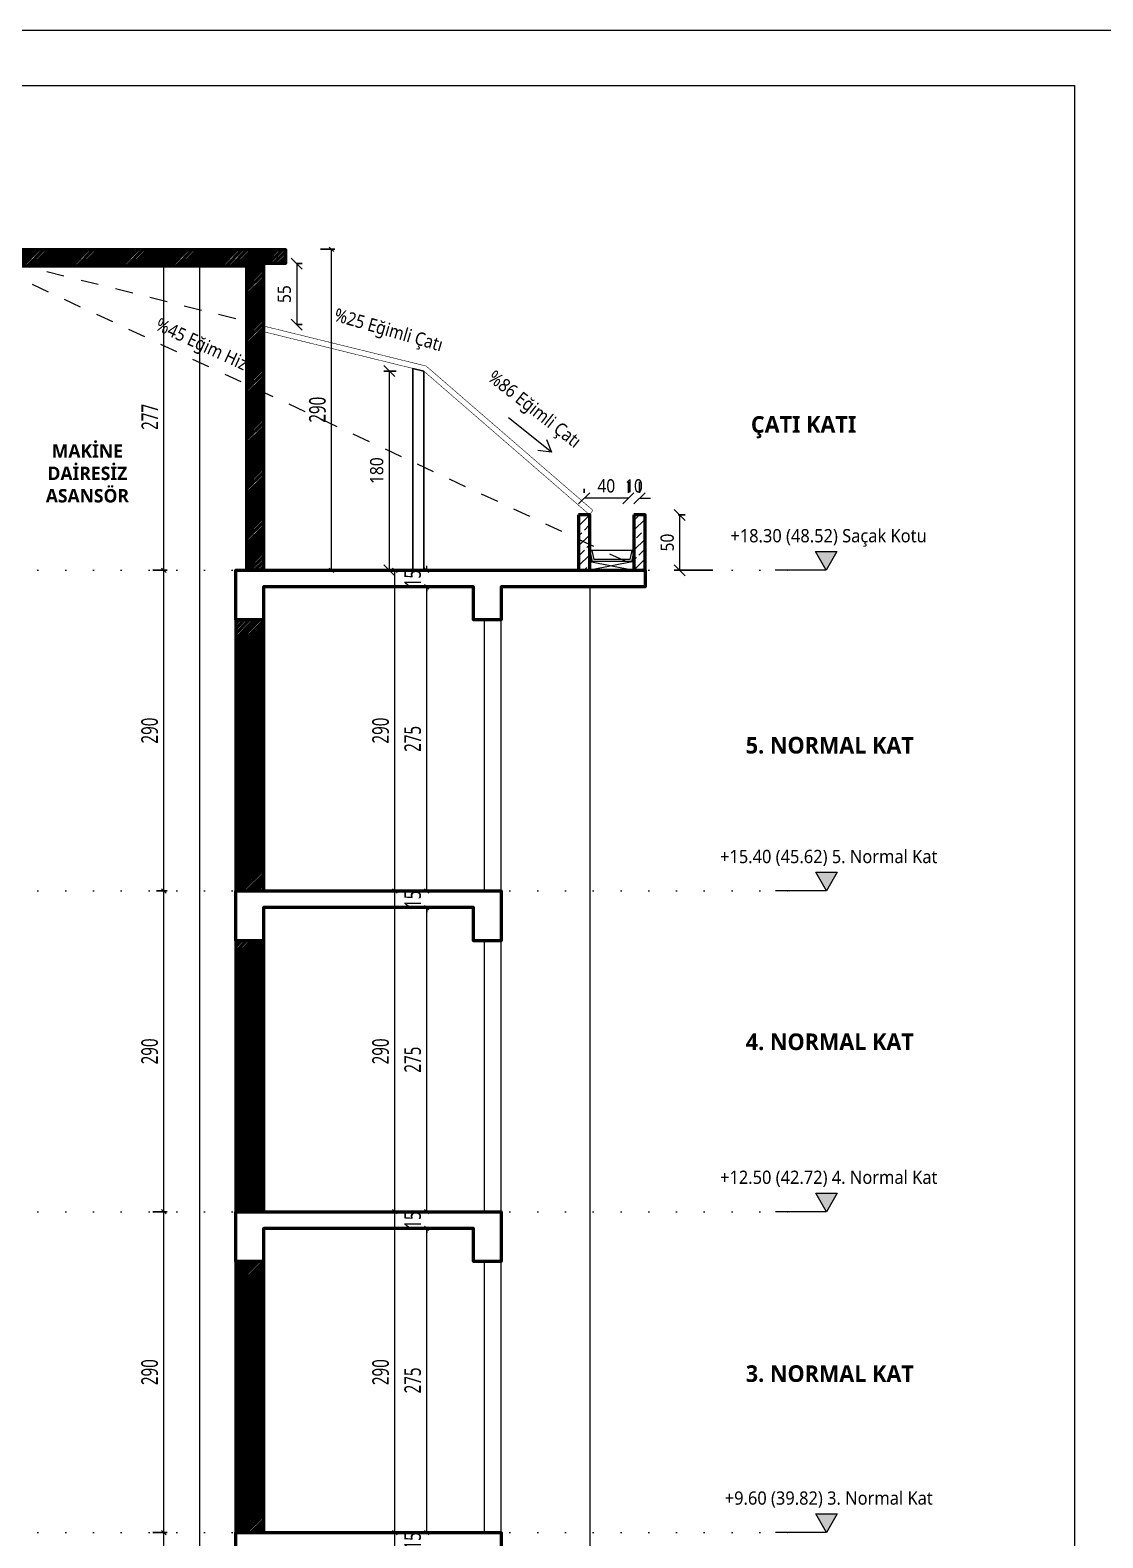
# Model space of a CAD drawing. Header units: metres. Extents: x 14968 to 56958, y -40276 to -31129.
# Drawn here: x 42804 to 43774, y -35839 to -34476 of the extents above; entities that cross this region are included whole.
import ezdxf
from ezdxf.enums import TextEntityAlignment as Align

# ---------------------------------------------------------------- set-up
doc = ezdxf.new("R2010")
doc.units = ezdxf.units.M
doc.linetypes.add('DOT', pattern=[0.25, 0, -0.25])
doc.linetypes.add('JIS_02_1.2', pattern=[64.008, 32.004, -32.004])
doc.layers.get('0').update_dxf_attribs({"lineweight": 13})
doc.layers.get('Defpoints').update_dxf_attribs({"lineweight": 9})
for name, color, linetype, lineweight in [('A ANTET', 7, 'Continuous', 13), ('A DUVAR', 7, 'Continuous', 25), ('A KESİT BETONARME', 1, 'Continuous', 50), ('A KESİT MERDİVEN', 1, 'Continuous', 50), ('A KOLON TARAMA', 1, 'Continuous', 15), ('A KOT KESİT', 51, 'Continuous', 15), ('A TEFRİŞ', 252, 'Continuous', 13), ('A YAZI', 7, 'Continuous', 13), ('A YAZI VAZ', 7, 'Continuous', 13), ('A ÇATI', 11, 'Continuous', 9), ('A ÖLÇÜ KESİT', 31, 'Continuous', 9), ('M015', 8, 'Continuous', 13)]:
    doc.layers.add(name, color=color, linetype=linetype, lineweight=lineweight)
doc.layers.add('A KESİT DUVAR GÖRÜNÜŞ', color=7, linetype='Continuous', lineweight=9, true_color=0x848484)
doc.layers.add('A KOT KESİT KAT HİZASI', color=7, linetype='DOT', lineweight=15, true_color=0xffff7f)
doc.styles.add('HİB GENISO .9', font='GENISO.ttf', dxfattribs={"width": 0.9})
doc.styles.add('HİB Segoe Semibold', font='')
doc.styles.add('HİB Segoe Semilight .7', font='segoeuisl.ttf', dxfattribs={"width": 0.7})
doc.styles.add('HİB Segoe Semilight .95', font='segoeuisl.ttf', dxfattribs={"width": 0.9})
doc.styles.get('HİB Segoe Semibold').set_extended_font_data('Segoe UI Semibold')
doc.dimstyles.new('HİB', dxfattribs={"dimtxt": 12, "dimasz": 18, "dimexe": 5, "dimexo": 30, "dimgap": 5, "dimtad": 1, "dimdec": 0, "dimzin": 0, "dimdsep": 46, "dimtxsty": 'HİB GENISO .9', "dimblk": 'CLOSEDBLANK', "dimtsz": 5, "dimcen": 0.09, "dimclrd": 256, "dimclre": 256, "dimclrt": 256, "dimadec": 0, "dimazin": 0, "dimtfac": 1, "dimtdec": 4, "dimtix": 1, "dimtofl": 0, "dimtmove": 0, "dimatfit": 3, "dimfxl": 30, "dimfxlon": 1, "dimtvp": 1, "dimtolj": 1, "dimtzin": 0, "dimlwd": -1, "dimlwe": -3, "dimarcsym": 0})
doc.dimstyles.new('HİB İÇ', dxfattribs={"dimtxt": 15, "dimasz": 18, "dimexe": 3, "dimexo": 10, "dimgap": 5, "dimtad": 1, "dimdec": 0, "dimzin": 0, "dimdsep": 46, "dimtxsty": 'HİB Segoe Semilight .7', "dimblk": 'NONE', "dimblk1": 'NONE', "dimblk2": 'NONE', "dimtsz": 2, "dimcen": 0.09, "dimclrd": 256, "dimclre": 256, "dimclrt": 256, "dimadec": 0, "dimazin": 0, "dimtfac": 1, "dimtdec": 4, "dimtix": 1, "dimtofl": 0, "dimtmove": 0, "dimatfit": 3, "dimfxl": 10, "dimfxlon": 1, "dimtvp": 1, "dimtolj": 1, "dimtzin": 0, "dimlwd": -1, "dimlwe": -3, "dimarcsym": 0})

# ---------------------------------------------------------------- blocks, each defined once
blk = doc.blocks.new('*D346')
at = {"layer": 'A ÖLÇÜ KESİT', "lineweight": -3, "ltscale": 0.5}
for p, q in [((43304.9, -34890.6), (43304.9, -34894.1)), ((43344.9, -34884.1), (43344.9, -34894.1))]:
    blk.add_line(p, q, dxfattribs=at)
at = {"layer": 'A ÖLÇÜ KESİT', "ltscale": 0.5}
for p, q in [((43309.9, -34894.1), (43299.9, -34904.1)), ((43344.9, -34899.1), (43304.9, -34899.1)), ((43339.9, -34904.1), (43349.9, -34894.1))]:
    blk.add_line(p, q, dxfattribs=at)
at = {"layer": 'Defpoints', "color": 0}
for p in [(43304.9, -34899.1), (43304.9, -34920.6), (43344.9, -34914.1)]:
    blk.add_point(p, dxfattribs=at)
at = {"layer": 'A ÖLÇÜ KESİT', "ltscale": 0.5, "insert": (43324.9, -34887.9), "char_height": 12, "attachment_point": 5, "style": 'HİB Segoe Semilight .95'}
blk.add_mtext('\\A1;40', dxfattribs=at)
blk = doc.blocks.new('_ClosedBlank')
at = {"color": 0, "linetype": 'ByBlock', "lineweight": -2}
for p, q in [((-1, 0.166667), (0, 0)), ((-1, 0.166667), (-1, -0.166667)), ((0, 0), (-1, -0.166667))]:
    blk.add_line(p, q, dxfattribs=at)
blk = doc.blocks.new('*D345')
at = {"layer": 'A ÖLÇÜ KESİT', "lineweight": -3, "ltscale": 0.5}
for p, q in [((43344.9, -34884.1), (43344.9, -34894.1)), ((43354.9, -34884.1), (43354.9, -34894.1))]:
    blk.add_line(p, q, dxfattribs=at)
at = {"layer": 'A ÖLÇÜ KESİT', "ltscale": 0.5}
for p, q in [((43344.9, -34899.1), (43334.9, -34899.1)), ((43339.9, -34904.1), (43349.9, -34894.1)), ((43359.9, -34894.1), (43349.9, -34904.1)), ((43354.9, -34899.1), (43364.9, -34899.1))]:
    blk.add_line(p, q, dxfattribs=at)
at = {"layer": 'Defpoints', "color": 0}
for p in [(43344.9, -34899.1), (43344.9, -34914.1), (43354.9, -34914.1)]:
    blk.add_point(p, dxfattribs=at)
at = {"layer": 'A ÖLÇÜ KESİT', "ltscale": 0.5, "insert": (43349.9, -34887.9), "char_height": 12, "attachment_point": 5, "style": 'HİB Segoe Semilight .95'}
blk.add_mtext('\\A1;10', dxfattribs=at)
blk = doc.blocks.new('*D456')
at = {"layer": 'A ÖLÇÜ KESİT', "ltscale": 0.5}
for p, q in [((43050, -34691.9), (43040, -34681.9)), ((43045, -34686.9), (43045, -34742)), ((43040, -34737), (43050, -34747))]:
    blk.add_line(p, q, dxfattribs=at)
at = {"layer": 'A ÖLÇÜ KESİT', "lineweight": -3, "ltscale": 0.5}
for p, q in [((43044.8, -34686.9), (43050, -34686.9)), ((43044.9, -34742), (43050, -34742))]:
    blk.add_line(p, q, dxfattribs=at)
at = {"layer": 'Defpoints', "color": 0}
for p in [(43014.8, -34686.9), (43014.9, -34742), (43045, -34742)]:
    blk.add_point(p, dxfattribs=at)
at = {"layer": 'A ÖLÇÜ KESİT', "ltscale": 0.5, "insert": (43033.8, -34714.5), "char_height": 12, "attachment_point": 5, "rotation": 90, "style": 'HİB Segoe Semilight .95'}
blk.add_mtext('\\A1;55', dxfattribs=at)
blk = doc.blocks.new('*D397')
at = {"layer": 'A ÖLÇÜ KESİT', "ltscale": 0.5}
for p, q in [((43162.6, -34964.1), (43162.6, -34960.1)), ((43160.6, -34962.1), (43164.6, -34966.1)), ((43164.6, -34981.1), (43160.6, -34977.1)), ((43162.6, -34979.1), (43162.6, -34983.1))]:
    blk.add_line(p, q, dxfattribs=at)
at = {"layer": 'A ÖLÇÜ KESİT', "lineweight": -3, "ltscale": 0.5}
for p, q in [((43165.7, -34964.1), (43159.6, -34964.1)), ((43152.9, -34979.1), (43159.6, -34979.1))]:
    blk.add_line(p, q, dxfattribs=at)
at = {"layer": 'Defpoints', "color": 0}
for p in [(43162.6, -34964.1), (43175.7, -34964.1), (43162.9, -34979.1)]:
    blk.add_point(p, dxfattribs=at)
at = {"layer": 'A ÖLÇÜ KESİT', "ltscale": 0.5, "insert": (43149.9, -34971.6), "char_height": 15, "attachment_point": 5, "rotation": 90, "style": 'HİB Segoe Semilight .7'}
blk.add_mtext('\\A1;15', dxfattribs=at)
blk = doc.blocks.new('_None')
blk = doc.blocks.new('*D396')
at = {"layer": 'A ÖLÇÜ KESİT', "lineweight": -3, "ltscale": 0.5}
for p, q in [((43152.9, -34979.1), (43159.6, -34979.1)), ((43152.9, -35254.1), (43159.6, -35254.1))]:
    blk.add_line(p, q, dxfattribs=at)
at = {"layer": 'A ÖLÇÜ KESİT', "ltscale": 0.5}
for p, q in [((43164.6, -34981.1), (43160.6, -34977.1)), ((43162.6, -35254.1), (43162.6, -34979.1)), ((43160.6, -35252.1), (43164.6, -35256.1))]:
    blk.add_line(p, q, dxfattribs=at)
at = {"layer": 'Defpoints', "color": 0}
for p in [(43162.6, -34979.1), (43162.9, -34979.1), (43162.9, -35254.1)]:
    blk.add_point(p, dxfattribs=at)
at = {"layer": 'A ÖLÇÜ KESİT', "ltscale": 0.5, "insert": (43149.9, -35116.6), "char_height": 15, "attachment_point": 5, "rotation": 90, "style": 'HİB Segoe Semilight .7'}
blk.add_mtext('\\A1;275', dxfattribs=at)
blk = doc.blocks.new('*D394')
at = {"layer": 'A ÖLÇÜ KESİT', "lineweight": -3, "ltscale": 0.5}
for p, q in [((43165.7, -35254.1), (43159.6, -35254.1)), ((43152.9, -35269.1), (43159.6, -35269.1))]:
    blk.add_line(p, q, dxfattribs=at)
at = {"layer": 'A ÖLÇÜ KESİT', "ltscale": 0.5}
for p, q in [((43160.6, -35252.1), (43164.6, -35256.1)), ((43162.6, -35254.1), (43162.6, -35250.1)), ((43164.6, -35271.1), (43160.6, -35267.1)), ((43162.6, -35269.1), (43162.6, -35273.1))]:
    blk.add_line(p, q, dxfattribs=at)
at = {"layer": 'Defpoints', "color": 0}
for p in [(43162.6, -35254.1), (43175.7, -35254.1), (43162.9, -35269.1)]:
    blk.add_point(p, dxfattribs=at)
at = {"layer": 'A ÖLÇÜ KESİT', "ltscale": 0.5, "insert": (43149.9, -35261.6), "char_height": 15, "attachment_point": 5, "rotation": 90, "style": 'HİB Segoe Semilight .7'}
blk.add_mtext('\\A1;15', dxfattribs=at)
blk = doc.blocks.new('*D398')
at = {"layer": 'A ÖLÇÜ KESİT', "lineweight": -3, "ltscale": 0.5}
for p, q in [((43143.7, -34964.1), (43130.7, -34964.1)), ((43143.7, -35254.1), (43130.7, -35254.1))]:
    blk.add_line(p, q, dxfattribs=at)
at = {"layer": 'A ÖLÇÜ KESİT', "ltscale": 0.5}
for p, q in [((43135.7, -34966.1), (43131.7, -34962.1)), ((43133.7, -35254.1), (43133.7, -34964.1)), ((43131.7, -35252.1), (43135.7, -35256.1))]:
    blk.add_line(p, q, dxfattribs=at)
at = {"layer": 'Defpoints', "color": 0}
for p in [(43133.7, -34964.1), (43175.7, -34964.1), (43183.9, -35254.1)]:
    blk.add_point(p, dxfattribs=at)
at = {"layer": 'A ÖLÇÜ KESİT', "ltscale": 0.5, "insert": (43120.9, -35109.1), "char_height": 15, "attachment_point": 5, "rotation": 90, "style": 'HİB Segoe Semilight .7'}
blk.add_mtext('\\A1;290', dxfattribs=at)
blk = doc.blocks.new('*D392')
at = {"layer": 'A ÖLÇÜ KESİT', "lineweight": -3, "ltscale": 0.5}
for p, q in [((43143.7, -35544.1), (43130.7, -35544.1)), ((43143.7, -35834.1), (43130.7, -35834.1))]:
    blk.add_line(p, q, dxfattribs=at)
at = {"layer": 'A ÖLÇÜ KESİT', "ltscale": 0.5}
for p, q in [((43135.7, -35546.1), (43131.7, -35542.1)), ((43133.7, -35834.1), (43133.7, -35544.1)), ((43131.7, -35832.1), (43135.7, -35836.1))]:
    blk.add_line(p, q, dxfattribs=at)
at = {"layer": 'Defpoints', "color": 0}
for p in [(43133.7, -35544.1), (43175.7, -35544.1), (43183.9, -35834.1)]:
    blk.add_point(p, dxfattribs=at)
at = {"layer": 'A ÖLÇÜ KESİT', "ltscale": 0.5, "insert": (43120.9, -35689.1), "char_height": 15, "attachment_point": 5, "rotation": 90, "style": 'HİB Segoe Semilight .7'}
blk.add_mtext('\\A1;290', dxfattribs=at)
blk = doc.blocks.new('*D391')
at = {"layer": 'A ÖLÇÜ KESİT', "lineweight": -3, "ltscale": 0.5}
for p, q in [((43165.7, -35544.1), (43159.6, -35544.1)), ((43152.9, -35559.1), (43159.6, -35559.1))]:
    blk.add_line(p, q, dxfattribs=at)
at = {"layer": 'A ÖLÇÜ KESİT', "ltscale": 0.5}
for p, q in [((43160.6, -35542.1), (43164.6, -35546.1)), ((43162.6, -35544.1), (43162.6, -35540.1)), ((43164.6, -35561.1), (43160.6, -35557.1)), ((43162.6, -35559.1), (43162.6, -35563.1))]:
    blk.add_line(p, q, dxfattribs=at)
at = {"layer": 'Defpoints', "color": 0}
for p in [(43162.6, -35544.1), (43175.7, -35544.1), (43162.9, -35559.1)]:
    blk.add_point(p, dxfattribs=at)
at = {"layer": 'A ÖLÇÜ KESİT', "ltscale": 0.5, "insert": (43149.9, -35551.6), "char_height": 15, "attachment_point": 5, "rotation": 90, "style": 'HİB Segoe Semilight .7'}
blk.add_mtext('\\A1;15', dxfattribs=at)
blk = doc.blocks.new('*D390')
at = {"layer": 'A ÖLÇÜ KESİT', "lineweight": -3, "ltscale": 0.5}
for p, q in [((43152.9, -35559.1), (43159.6, -35559.1)), ((43152.9, -35834.1), (43159.6, -35834.1))]:
    blk.add_line(p, q, dxfattribs=at)
at = {"layer": 'A ÖLÇÜ KESİT', "ltscale": 0.5}
for p, q in [((43164.6, -35561.1), (43160.6, -35557.1)), ((43162.6, -35834.1), (43162.6, -35559.1)), ((43160.6, -35832.1), (43164.6, -35836.1))]:
    blk.add_line(p, q, dxfattribs=at)
at = {"layer": 'Defpoints', "color": 0}
for p in [(43162.6, -35559.1), (43162.9, -35559.1), (43162.9, -35834.1)]:
    blk.add_point(p, dxfattribs=at)
at = {"layer": 'A ÖLÇÜ KESİT', "ltscale": 0.5, "insert": (43149.9, -35696.6), "char_height": 15, "attachment_point": 5, "rotation": 90, "style": 'HİB Segoe Semilight .7'}
blk.add_mtext('\\A1;275', dxfattribs=at)
blk = doc.blocks.new('*D389')
at = {"layer": 'A ÖLÇÜ KESİT', "lineweight": -3, "ltscale": 0.5}
for p, q in [((43143.7, -35834.1), (43130.7, -35834.1)), ((43143.7, -36124.1), (43130.7, -36124.1))]:
    blk.add_line(p, q, dxfattribs=at)
at = {"layer": 'A ÖLÇÜ KESİT', "ltscale": 0.5}
for p, q in [((43135.7, -35836.1), (43131.7, -35832.1)), ((43133.7, -36124.1), (43133.7, -35834.1)), ((43131.7, -36122.1), (43135.7, -36126.1))]:
    blk.add_line(p, q, dxfattribs=at)
at = {"layer": 'Defpoints', "color": 0}
for p in [(43133.7, -35834.1), (43175.7, -35834.1), (43183.9, -36124.1)]:
    blk.add_point(p, dxfattribs=at)
at = {"layer": 'A ÖLÇÜ KESİT', "ltscale": 0.5, "insert": (43120.9, -35979.1), "char_height": 15, "attachment_point": 5, "rotation": 90, "style": 'HİB Segoe Semilight .7'}
blk.add_mtext('\\A1;290', dxfattribs=at)
blk = doc.blocks.new('*D388')
at = {"layer": 'A ÖLÇÜ KESİT', "lineweight": -3, "ltscale": 0.5}
for p, q in [((43165.7, -35834.1), (43159.6, -35834.1)), ((43152.9, -35849.1), (43159.6, -35849.1))]:
    blk.add_line(p, q, dxfattribs=at)
at = {"layer": 'A ÖLÇÜ KESİT', "ltscale": 0.5}
for p, q in [((43160.6, -35832.1), (43164.6, -35836.1)), ((43162.6, -35834.1), (43162.6, -35830.1)), ((43164.6, -35851.1), (43160.6, -35847.1)), ((43162.6, -35849.1), (43162.6, -35853.1))]:
    blk.add_line(p, q, dxfattribs=at)
at = {"layer": 'Defpoints', "color": 0}
for p in [(43162.6, -35834.1), (43175.7, -35834.1), (43162.9, -35849.1)]:
    blk.add_point(p, dxfattribs=at)
at = {"layer": 'A ÖLÇÜ KESİT', "ltscale": 0.5, "insert": (43149.9, -35841.6), "char_height": 15, "attachment_point": 5, "rotation": 90, "style": 'HİB Segoe Semilight .7'}
blk.add_mtext('\\A1;15', dxfattribs=at)
blk = doc.blocks.new('*D395')
at = {"layer": 'A ÖLÇÜ KESİT', "lineweight": -3, "ltscale": 0.5}
for p, q in [((43143.7, -35254.1), (43130.7, -35254.1)), ((43143.7, -35544.1), (43130.7, -35544.1))]:
    blk.add_line(p, q, dxfattribs=at)
at = {"layer": 'A ÖLÇÜ KESİT', "ltscale": 0.5}
for p, q in [((43135.7, -35256.1), (43131.7, -35252.1)), ((43133.7, -35544.1), (43133.7, -35254.1)), ((43131.7, -35542.1), (43135.7, -35546.1))]:
    blk.add_line(p, q, dxfattribs=at)
at = {"layer": 'Defpoints', "color": 0}
for p in [(43133.7, -35254.1), (43175.7, -35254.1), (43183.9, -35544.1)]:
    blk.add_point(p, dxfattribs=at)
at = {"layer": 'A ÖLÇÜ KESİT', "ltscale": 0.5, "insert": (43120.9, -35399.1), "char_height": 15, "attachment_point": 5, "rotation": 90, "style": 'HİB Segoe Semilight .7'}
blk.add_mtext('\\A1;290', dxfattribs=at)
blk = doc.blocks.new('*D393')
at = {"layer": 'A ÖLÇÜ KESİT', "lineweight": -3, "ltscale": 0.5}
for p, q in [((43152.9, -35269.1), (43159.6, -35269.1)), ((43152.9, -35544.1), (43159.6, -35544.1))]:
    blk.add_line(p, q, dxfattribs=at)
at = {"layer": 'A ÖLÇÜ KESİT', "ltscale": 0.5}
for p, q in [((43164.6, -35271.1), (43160.6, -35267.1)), ((43162.6, -35544.1), (43162.6, -35269.1)), ((43160.6, -35542.1), (43164.6, -35546.1))]:
    blk.add_line(p, q, dxfattribs=at)
at = {"layer": 'Defpoints', "color": 0}
for p in [(43162.6, -35269.1), (43162.9, -35269.1), (43162.9, -35544.1)]:
    blk.add_point(p, dxfattribs=at)
at = {"layer": 'A ÖLÇÜ KESİT', "ltscale": 0.5, "insert": (43149.9, -35406.6), "char_height": 15, "attachment_point": 5, "rotation": 90, "style": 'HİB Segoe Semilight .7'}
blk.add_mtext('\\A1;275', dxfattribs=at)
blk = doc.blocks.new('*D766')
at = {"layer": 'A ÖLÇÜ KESİT', "lineweight": -3, "ltscale": 0.5}
for p, q in [((42947.3, -34686.9), (42960.3, -34686.9)), ((42947.3, -37121.1), (42960.3, -37121.1))]:
    blk.add_line(p, q, dxfattribs=at)
at = {"layer": 'A ÖLÇÜ KESİT', "ltscale": 0.5}
for p, q in [((42959.3, -34688.9), (42955.3, -34684.9)), ((42957.3, -37121.1), (42957.3, -34686.9)), ((42955.3, -37119.1), (42959.3, -37123.1))]:
    blk.add_line(p, q, dxfattribs=at)
at = {"layer": 'Defpoints', "color": 0}
for p in [(42821.2, -34686.9), (42957.3, -34686.9), (42875, -37121.1)]:
    blk.add_point(p, dxfattribs=at)
at = {"layer": 'A ÖLÇÜ KESİT', "ltscale": 0.5, "insert": (42944.6, -35904), "char_height": 15, "attachment_point": 5, "rotation": 90, "style": 'HİB Segoe Semilight .7'}
blk.add_mtext('\\A1;2434', dxfattribs=at)
blk = doc.blocks.new('*D770')
at = {"layer": 'A ÖLÇÜ KESİT', "lineweight": -3, "ltscale": 0.5}
for p, q in [((43066.5, -34674), (43079.5, -34674)), ((43066.5, -34964.1), (43079.5, -34964.1))]:
    blk.add_line(p, q, dxfattribs=at)
at = {"layer": 'A ÖLÇÜ KESİT', "ltscale": 0.5}
for p, q in [((43078.5, -34676), (43074.5, -34672)), ((43076.5, -34964.1), (43076.5, -34674)), ((43074.5, -34962.1), (43078.5, -34966.1))]:
    blk.add_line(p, q, dxfattribs=at)
at = {"layer": 'Defpoints', "color": 0}
for p in [(43014.9, -34674), (43076.5, -34674), (43014.9, -34964.1)]:
    blk.add_point(p, dxfattribs=at)
at = {"layer": 'A ÖLÇÜ KESİT', "ltscale": 0.5, "insert": (43063.8, -34819), "char_height": 15, "attachment_point": 5, "rotation": 90, "style": 'HİB Segoe Semilight .7'}
blk.add_mtext('\\A1;290', dxfattribs=at)
blk = doc.blocks.new('*D342')
at = {"layer": 'A ÖLÇÜ KESİT', "ltscale": 0.5, "transparency": 16777216}
for p, q in [((43133.7, -34789.1), (43123.7, -34779.1)), ((43128.7, -34784.1), (43128.7, -34964.1)), ((43123.7, -34959.1), (43133.7, -34969.1))]:
    blk.add_line(p, q, dxfattribs=at)
at = {"layer": 'A ÖLÇÜ KESİT', "lineweight": -3, "ltscale": 0.5, "transparency": 16777216}
for p, q in [((43134.9, -34784.1), (43123.7, -34784.1)), ((43124.9, -34964.1), (43123.7, -34964.1))]:
    blk.add_line(p, q, dxfattribs=at)
at = {"layer": 'Defpoints', "color": 0, "transparency": 16777216}
for p in [(43164.9, -34784.1), (43128.7, -34964.1), (43154.9, -34964.1)]:
    blk.add_point(p, dxfattribs=at)
at = {"layer": 'A ÖLÇÜ KESİT', "ltscale": 0.5, "transparency": 16777216, "insert": (43117.4, -34874.1), "char_height": 12, "attachment_point": 5, "rotation": 90, "style": 'HİB Segoe Semilight .95'}
blk.add_mtext('\\A1;180', dxfattribs=at)
blk = doc.blocks.new('*D344')
at = {"layer": 'A ÖLÇÜ KESİT', "ltscale": 0.5}
for p, q in [((43396.2, -34919.1), (43386.2, -34909.1)), ((43391.2, -34914.1), (43391.2, -34964.1)), ((43386.2, -34959.1), (43396.2, -34969.1))]:
    blk.add_line(p, q, dxfattribs=at)
at = {"layer": 'A ÖLÇÜ KESİT', "lineweight": -3, "ltscale": 0.5}
for p, q in [((43389.9, -34914.1), (43396.2, -34914.1)), ((43421.2, -34964.1), (43386.2, -34964.1))]:
    blk.add_line(p, q, dxfattribs=at)
at = {"layer": 'Defpoints', "color": 0}
for p in [(43359.9, -34914.1), (43391.2, -34964.1), (44606.1, -34964.1)]:
    blk.add_point(p, dxfattribs=at)
at = {"layer": 'A ÖLÇÜ KESİT', "ltscale": 0.5, "insert": (43380, -34939.1), "char_height": 12, "attachment_point": 5, "rotation": 90, "style": 'HİB Segoe Semilight .95'}
blk.add_mtext('\\A1;50', dxfattribs=at)
blk = doc.blocks.new('*D1884')
at = {"layer": 'A ÖLÇÜ KESİT', "lineweight": -3, "ltscale": 0.5}
for p, q in [((42914.9, -34686.9), (42927.9, -34686.9)), ((42914.9, -34964.1), (42927.9, -34964.1))]:
    blk.add_line(p, q, dxfattribs=at)
at = {"layer": 'A ÖLÇÜ KESİT', "ltscale": 0.5}
for p, q in [((42926.9, -34688.9), (42922.9, -34684.9)), ((42924.9, -34964.1), (42924.9, -34686.9)), ((42922.9, -34962.1), (42926.9, -34966.1))]:
    blk.add_line(p, q, dxfattribs=at)
at = {"layer": 'Defpoints', "color": 0}
for p in [(42875, -34686.9), (42924.9, -34686.9), (42875, -34964.1)]:
    blk.add_point(p, dxfattribs=at)
at = {"layer": 'A ÖLÇÜ KESİT', "ltscale": 0.5, "insert": (42912.2, -34825.5), "char_height": 15, "attachment_point": 5, "rotation": 90, "style": 'HİB Segoe Semilight .7'}
blk.add_mtext('\\A1;277', dxfattribs=at)
blk = doc.blocks.new('*D1896')
at = {"layer": 'A ÖLÇÜ KESİT', "lineweight": -3, "ltscale": 0.5}
for p, q in [((42914.9, -35834.1), (42927.9, -35834.1)), ((42914.9, -36124.1), (42927.9, -36124.1))]:
    blk.add_line(p, q, dxfattribs=at)
at = {"layer": 'A ÖLÇÜ KESİT', "ltscale": 0.5}
for p, q in [((42926.9, -35836.1), (42922.9, -35832.1)), ((42924.9, -36124.1), (42924.9, -35834.1)), ((42922.9, -36122.1), (42926.9, -36126.1))]:
    blk.add_line(p, q, dxfattribs=at)
at = {"layer": 'Defpoints', "color": 0}
for p in [(42894.5, -35834.1), (42924.9, -35834.1), (42901.7, -36124.1)]:
    blk.add_point(p, dxfattribs=at)
at = {"layer": 'A ÖLÇÜ KESİT', "ltscale": 0.5, "insert": (42912.1, -35979.1), "char_height": 15, "attachment_point": 5, "rotation": 90, "style": 'HİB Segoe Semilight .7'}
blk.add_mtext('\\A1;290', dxfattribs=at)
blk = doc.blocks.new('*D1897')
at = {"layer": 'A ÖLÇÜ KESİT', "lineweight": -3, "ltscale": 0.5}
for p, q in [((42914.9, -35544.1), (42927.9, -35544.1)), ((42914.9, -35834.1), (42927.9, -35834.1))]:
    blk.add_line(p, q, dxfattribs=at)
at = {"layer": 'A ÖLÇÜ KESİT', "ltscale": 0.5}
for p, q in [((42926.9, -35546.1), (42922.9, -35542.1)), ((42924.9, -35834.1), (42924.9, -35544.1)), ((42922.9, -35832.1), (42926.9, -35836.1))]:
    blk.add_line(p, q, dxfattribs=at)
at = {"layer": 'Defpoints', "color": 0}
for p in [(42899.1, -35544.1), (42924.9, -35544.1), (42894.5, -35834.1)]:
    blk.add_point(p, dxfattribs=at)
at = {"layer": 'A ÖLÇÜ KESİT', "ltscale": 0.5, "insert": (42912.1, -35689.1), "char_height": 15, "attachment_point": 5, "rotation": 90, "style": 'HİB Segoe Semilight .7'}
blk.add_mtext('\\A1;290', dxfattribs=at)
blk = doc.blocks.new('*D1898')
at = {"layer": 'A ÖLÇÜ KESİT', "lineweight": -3, "ltscale": 0.5}
for p, q in [((42918.3, -35254.1), (42927.9, -35254.1)), ((42914.9, -35544.1), (42927.9, -35544.1))]:
    blk.add_line(p, q, dxfattribs=at)
at = {"layer": 'A ÖLÇÜ KESİT', "ltscale": 0.5}
for p, q in [((42926.9, -35256.1), (42922.9, -35252.1)), ((42924.9, -35544.1), (42924.9, -35254.1)), ((42922.9, -35542.1), (42926.9, -35546.1))]:
    blk.add_line(p, q, dxfattribs=at)
at = {"layer": 'Defpoints', "color": 0}
for p in [(42908.3, -35254.1), (42924.9, -35254.1), (42899.1, -35544.1)]:
    blk.add_point(p, dxfattribs=at)
at = {"layer": 'A ÖLÇÜ KESİT', "ltscale": 0.5, "insert": (42912.1, -35399.1), "char_height": 15, "attachment_point": 5, "rotation": 90, "style": 'HİB Segoe Semilight .7'}
blk.add_mtext('\\A1;290', dxfattribs=at)
blk = doc.blocks.new('*D1899')
at = {"layer": 'A ÖLÇÜ KESİT', "lineweight": -3, "ltscale": 0.5}
for p, q in [((42914.9, -34964.1), (42927.9, -34964.1)), ((42918.3, -35254.1), (42927.9, -35254.1))]:
    blk.add_line(p, q, dxfattribs=at)
at = {"layer": 'A ÖLÇÜ KESİT', "ltscale": 0.5}
for p, q in [((42926.9, -34966.1), (42922.9, -34962.1)), ((42924.9, -35254.1), (42924.9, -34964.1)), ((42922.9, -35252.1), (42926.9, -35256.1))]:
    blk.add_line(p, q, dxfattribs=at)
at = {"layer": 'Defpoints', "color": 0}
for p in [(42887.9, -34964.1), (42924.9, -34964.1), (42908.3, -35254.1)]:
    blk.add_point(p, dxfattribs=at)
at = {"layer": 'A ÖLÇÜ KESİT', "ltscale": 0.5, "insert": (42912.1, -35109.1), "char_height": 15, "attachment_point": 5, "rotation": 90, "style": 'HİB Segoe Semilight .7'}
blk.add_mtext('\\A1;290', dxfattribs=at)
blk = doc.blocks.new('KOT KESİT')
at = {"layer": 'A KOT KESİT', "transparency": 33554687}
h = blk.add_hatch(color=256, dxfattribs=at)
h.dxf.hatch_style = 1
h.paths.add_polyline_path([(9.7, 16.9), (-9.7, 16.9), (0, 0)])
at = {"layer": 'A KOT KESİT'}
blk.add_line((0, 0), (46.1, 0), dxfattribs=at)
blk.add_lwpolyline([(9.7, 16.9), (-9.7, 16.9), (0, 0)], close=True, dxfattribs=at)
at = {"layer": 'A KOT KESİT', "ltscale": 100, "transparency": 33554687, "style": 'HİB Segoe Semilight .95', "width": 0.95}
blk.add_attdef('YAZI', text='', height=12, dxfattribs=at).set_placement((-2.1, 25.2), align=Align.CENTER)

msp = doc.modelspace()

# ---------------------------------------------------------------- hatches: boundary and pattern name
at = {"layer": 'A KESİT MERDİVEN', "ltscale": 0.5, "transparency": 33554687}
h = msp.add_hatch(dxfattribs=at)
h.set_pattern_fill('ANSI31', color=256)
h.paths.add_polyline_path([(43014.9, -34686.9), (43034.8, -34686.9), (43034.8, -34674.1), (42300.9, -34674.1), (42300.9, -34689.1), (42320.9, -34689.1), (42320.9, -34964.1), (42335.9, -34964.1), (42335.9, -34689.1), (42999.9, -34689.1), (42999.9, -34964.1), (43014.9, -34964.1)])
h.paths.add_polyline_path([(43014.9, -35254.1), (43014.9, -35009.1), (42989.9, -35009.1), (42989.9, -35254.1)])
h.paths.add_polyline_path([(43014.9, -35544.1), (43014.9, -35299.1), (42989.9, -35299.1), (42989.9, -35544.1)])
h.paths.add_polyline_path([(43014.9, -35834.1), (43014.9, -35589.1), (42989.9, -35589.1), (42989.9, -35834.1)])
h.paths.add_polyline_path([(43014.9, -36124.1), (43014.9, -35879.1), (42989.9, -35879.1), (42989.9, -36124.1)])
h.paths.add_polyline_path([(43014.9, -36414.1), (43014.9, -36169.1), (42989.9, -36169.1), (42989.9, -36414.1)])
h.paths.add_polyline_path([(42989.9, -36751.1), (42989.9, -37071.1), (43014.9, -37071.1), (43014.9, -36751.1)])
h.paths.add_polyline_path([(43014.9, -36704.1), (43014.9, -36459.1), (42989.9, -36459.1), (42989.9, -36704.1)])
h.paths.add_polyline_path([(43229.9, -36751.1), (43205, -36751.1), (43205, -37071.1), (43230, -37071.1), (43230, -36751.1)])
h.paths.add_polyline_path([(42320.9, -36809.1), (42320.9, -37071.1), (42345.9, -37071.1), (42345.9, -36809.1)])
at = {"layer": 'A KOLON TARAMA', "ltscale": 100, "transparency": 33554687}
h = msp.add_hatch(dxfattribs=at)
h.set_pattern_fill('ANSI33-METRIC', color=256, scale=2, angle=180)
h.set_pattern_definition([(45, (105.522, -5450.298), (-8.980256, 8.980256), []), (45, (114.502, -5450.298), (-8.980256, 8.980256), [6.35, -3.175])])
h.paths.add_polyline_path([(43349.9, -34914.1), (43349.9, -34964.1), (43359.9, -34964.1), (43359.9, -34914.1)])
h.paths.add_polyline_path([(43299.9, -34914.1), (43299.9, -34964.1), (43309.9, -34964.1), (43309.9, -34914.1)])

# ---------------------------------------------------------------- linework, layer by layer
at = {"ltscale": 0.5}
for p, q in [((43214.9, -35254.1), (43214.9, -35009.1)), ((43229.9, -35254.1), (43229.9, -35009.1)), ((43214.9, -35544.1), (43214.9, -35299.1)), ((43229.9, -35544.1), (43229.9, -35299.1)), ((43214.9, -35834.1), (43214.9, -35589.1)), ((43229.9, -35834.1), (43229.9, -35589.1))]:
    msp.add_line(p, q, dxfattribs=at)
at = {"layer": 'A ANTET'}
msp.add_lwpolyline([(28638.9, -34475.9), (56958.3, -34475.9), (56958.3, -37375.9), (28638.9, -37375.9)], close=True, dxfattribs=at)
at = {"layer": 'A DUVAR'}
msp.add_lwpolyline([(43149.9, -34781.6), (43149.9, -34964.1), (43159.9, -34964.1), (43159.9, -34784.1)], close=True, dxfattribs=at)
at = {"layer": 'A KESİT BETONARME', "ltscale": 0.5}
for p, q in [((42989.9, -35009.1), (42989.9, -35254.1)), ((43014.9, -35009.1), (43014.9, -35254.1)), ((42989.9, -35299.1), (42989.9, -35544.1)), ((43014.9, -35299.1), (43014.9, -35544.1)), ((42989.9, -35589.1), (42989.9, -35834.1)), ((43014.9, -35589.1), (43014.9, -35834.1))]:
    msp.add_line(p, q, dxfattribs=at)
msp.add_lwpolyline([(43014.9, -34686.9), (43014.9, -34814.1), (43014.9, -34964.1), (42999.9, -34964.1), (42999.9, -34689.1), (42335.9, -34689.1), (42335.9, -34964.1), (42320.9, -34964.1), (42320.9, -34689.1), (42300.9, -34689.1), (42300.9, -34674.1), (43034.8, -34674.1), (43034.8, -34686.9), (43014.8, -34686.9)], dxfattribs=at)
at = {"layer": 'A KESİT BETONARME'}
for points in [[(43299.9, -34914.1), (43299.9, -34964.1), (43309.9, -34964.1), (43309.9, -34914.1)], [(43349.9, -34914.1), (43349.9, -34964.1), (43359.9, -34964.1), (43359.9, -34914.1)]]:
    msp.add_lwpolyline(points, close=True, dxfattribs=at)
at = {"layer": 'A KESİT BETONARME', "ltscale": 0.5}
for points in [[(43229.9, -34964.1), (43359.9, -34964.1), (43359.9, -34979.1), (43229.9, -34979.1), (43229.9, -35009.1), (43204.9, -35009.1), (43204.9, -34979.1), (43014.9, -34979.1), (43014.9, -35009.1), (42989.9, -35009.1), (42989.9, -34964.1)], [(42989.9, -35254.1), (43229.9, -35254.1), (43229.9, -35299.1), (43204.9, -35299.1), (43204.9, -35269.1), (43014.9, -35269.1), (43014.9, -35299.1), (42989.9, -35299.1)], [(42989.9, -35544.1), (43229.9, -35544.1), (43229.9, -35589.1), (43204.9, -35589.1), (43204.9, -35559.1), (43014.9, -35559.1), (43014.9, -35589.1), (42989.9, -35589.1)], [(42989.9, -35834.1), (43229.9, -35834.1), (43229.9, -35879.1), (43204.9, -35879.1), (43204.9, -35849.1), (43014.9, -35849.1), (43014.9, -35879.1), (42989.9, -35879.1)]]:
    msp.add_lwpolyline(points, close=True, dxfattribs=at)
at = {"layer": 'A KESİT DUVAR GÖRÜNÜŞ', "ltscale": 0.5}
msp.add_line((43309.9, -34979.1), (43310, -36751.1), dxfattribs=at)
at = {"layer": 'A KOT KESİT KAT HİZASI', "ltscale": 100}
for p, q in [((41932.6, -34964.1), (43490.3, -34964.1)), ((41932.6, -35254.1), (43490.3, -35254.1)), ((41932.6, -35544.1), (43490.3, -35544.1)), ((41932.6, -35834.1), (43490.3, -35834.1))]:
    msp.add_line(p, q, dxfattribs=at)
at = {"layer": 'A TEFRİŞ', "color": 252, "linetype": 'JIS_02_1.2', "ltscale": 0.5, "true_color": 0x848484}
msp.add_line((42689.9, -34651.4), (43359.9, -34964.1), dxfattribs=at)
at = {"layer": 'A TEFRİŞ', "linetype": 'JIS_02_1.2', "ltscale": 0.5}
msp.add_line((42989.9, -34736.9), (42724.9, -34670.8), dxfattribs=at)
at = {"layer": 'A YAZI VAZ', "ltscale": 0.5}
msp.add_lwpolyline([(41022.9, -34525.9), (43748.2, -34525.9), (43748.2, -37325.9), (41022.9, -37325.9)], close=True, dxfattribs=at)
at = {"layer": 'A ÇATI'}
msp.add_line((43275.4, -34857.5), (43236.4, -34826.2), dxfattribs=at)
msp.add_lwpolyline([(43014.9, -34743.3, 0.5, 0.5, 0), (43162, -34779.5, 0.5, 0.5, 0), (43312.7, -34909.9, 0.5, 0.5, 0), (43309.9, -34914.1, 0.5, 0.5, 0), (43159.9, -34784.1, 0.5, 0.5, 0), (43014.9, -34748.4, 0, 0, 0)], format="xyseb", dxfattribs=at)
msp.add_lwpolyline([(43270.7, -34845.9), (43275.4, -34857.5), (43263, -34855.8)], dxfattribs=at)
at = {"layer": 'M015'}
for p, q in [((43349.9, -34946.2), (43309.9, -34946.2)), ((43309.9, -34946.7), (43312.1, -34956.3)), ((43311.8, -34946.2), (43313.7, -34954.3)), ((43348, -34946.2), (43346.1, -34954.3)), ((43349.9, -34946.7), (43347.7, -34956.3)), ((43309.9, -34956.3), (43349.9, -34964.1)), ((43349.9, -34956.3), (43309.9, -34964.1)), ((43349.9, -34956.3), (43309.9, -34956.3)), ((43346.1, -34954.3), (43313.7, -34954.3))]:
    msp.add_line(p, q, dxfattribs=at)

# ---------------------------------------------------------------- block references
at = {"layer": 'A KOT KESİT'}
ref = msp.add_blockref('KOT KESİT', (43523.7, -34964.1), dxfattribs=dict(at, xscale=-1))
ref.add_attrib('YAZI', '+18.30 (48.52) Saçak Kotu', dxfattribs={"ltscale": 100, "transparency": 33554687, "height": 12, "style": 'HİB Segoe Semilight .95', "width": 0.95}).set_placement((43525.8, -34938.9), align=Align.CENTER)
ref = msp.add_blockref('KOT KESİT', (43523.9, -35254.1), dxfattribs=dict(at, xscale=-1))
ref.add_attrib('YAZI', '+15.40 (45.62) 5. Normal Kat', dxfattribs={"ltscale": 100, "transparency": 33554687, "height": 12, "style": 'HİB Segoe Semilight .95', "width": 0.95}).set_placement((43526, -35228.9), align=Align.CENTER)
ref = msp.add_blockref('KOT KESİT', (43523.9, -35544.1), dxfattribs=dict(at, xscale=-1))
ref.add_attrib('YAZI', '+12.50 (42.72) 4. Normal Kat', dxfattribs={"ltscale": 100, "transparency": 33554687, "height": 12, "style": 'HİB Segoe Semilight .95', "width": 0.95}).set_placement((43526, -35518.9), align=Align.CENTER)
ref = msp.add_blockref('KOT KESİT', (43523.9, -35834.1), dxfattribs=dict(at, xscale=-1))
ref.add_attrib('YAZI', '+9.60 (39.82) 3. Normal Kat', dxfattribs={"ltscale": 100, "transparency": 33554687, "height": 12, "style": 'HİB Segoe Semilight .95', "width": 0.95}).set_placement((43526, -35808.9), align=Align.CENTER)

# ---------------------------------------------------------------- texts
at = {"layer": 'A TEFRİŞ', "linetype": 'JIS_02_1.2', "ltscale": 0.5, "insert": (43018.7, -34780.5), "char_height": 12, "width": 110.401, "attachment_point": 3, "rotation": 335.1269, "style": 'HİB Segoe Semilight .95'}
msp.add_mtext('%45 Eğim Hizası', dxfattribs=at)
at = {"layer": 'A YAZI', "ltscale": 100, "char_height": 12, "width": 110.401, "attachment_point": 3, "style": 'HİB Segoe Semilight .95'}
for s, insert, rotation in [('%25 Eğimli Çatı', (43178.4, -34754.9), 343.8926), ('%86 Eğimli Çatı', (43303.7, -34844.8), 321.832)]:
    msp.add_mtext(s, dxfattribs=dict(at, insert=insert, rotation=rotation))
at = {"layer": 'A YAZI', "ltscale": 100, "attachment_point": 1, "style": 'HİB Segoe Semibold'}
for s, insert, char_height, width in [('\\pxi-3,l4,qc,t4;ÇATI KATI', (43362.8, -34824.8), 15, 265.894), ('\\pxi-3,l4,qc,t4;MAKİNE \\PDAİRESİZ \\PASANSÖR', (42808.7, -34850.2), 12.15, 82.086), ('\\pxi-3,l4,qc,t4;5. NORMAL KAT', (43386.5, -35114.8), 15, 265.894), ('\\pxi-3,l4,qc,t4;4. NORMAL KAT', (43386.5, -35382.9), 15, 265.894), ('\\pxi-3,l4,qc,t4;3. NORMAL KAT', (43386.5, -35682.9), 15, 265.894)]:
    msp.add_mtext(s, dxfattribs=dict(at, insert=insert, char_height=char_height, width=width))

# ---------------------------------------------------------------- dimensions: what is measured, and where the dimension line sits
at = {"layer": 'A ÖLÇÜ KESİT', "ltscale": 0.5}
for base, p1, p2, picture, middle in [((43076.5, -34674), (43014.9, -34964.1), (43014.9, -34674), '*D770', (43063.8, -34819)), ((42957.3, -34686.9), (42875, -37121.1), (42821.2, -34686.9), '*D766', (42944.6, -35904)), ((43162.6, -34964.1), (43162.9, -34979.1), (43175.7, -34964.1), '*D397', (43149.9, -34971.6)), ((43133.7, -34964.1), (43183.9, -35254.1), (43175.7, -34964.1), '*D398', (43120.9, -35109.1)), ((43162.6, -34979.1), (43162.9, -35254.1), (43162.9, -34979.1), '*D396', (43149.9, -35116.6)), ((43133.7, -35254.1), (43183.9, -35544.1), (43175.7, -35254.1), '*D395', (43120.9, -35399.1)), ((43162.6, -35254.1), (43162.9, -35269.1), (43175.7, -35254.1), '*D394', (43149.9, -35261.6)), ((43162.6, -35269.1), (43162.9, -35544.1), (43162.9, -35269.1), '*D393', (43149.9, -35406.6)), ((43133.7, -35544.1), (43183.9, -35834.1), (43175.7, -35544.1), '*D392', (43120.9, -35689.1)), ((43162.6, -35544.1), (43162.9, -35559.1), (43175.7, -35544.1), '*D391', (43149.9, -35551.6)), ((43162.6, -35559.1), (43162.9, -35834.1), (43162.9, -35559.1), '*D390', (43149.9, -35696.6)), ((43133.7, -35834.1), (43183.9, -36124.1), (43175.7, -35834.1), '*D389', (43120.9, -35979.1)), ((43162.6, -35834.1), (43162.9, -35849.1), (43175.7, -35834.1), '*D388', (43149.9, -35841.6))]:
    dim = msp.add_linear_dim(base=base, p1=p1, p2=p2, angle=90, dimstyle='HİB İÇ', dxfattribs=at)
    dim.commit()
    dim.dimension.update_dxf_attribs({"geometry": picture, "text_midpoint": middle})
for base, p1, p2, angle, dimstyle, override, picture, middle in [((42924.9, -34686.9), (42875, -34964.1), (42875, -34686.9), 90, 'HİB İÇ', {"dimtxt": 15}, '*D1884', (42912.2, -34825.5)), ((43045, -34742), (43014.8, -34686.9), (43014.9, -34742), 90, 'HİB', {"dimtxt": 12, "dimtxsty": 'HİB Segoe Semilight .95'}, '*D456', (43033.8, -34714.5)), ((43128.7, -34964.1), (43164.9, -34784.1), (43154.9, -34964.1), 90, 'HİB', {"dimtxt": 12, "dimtxsty": 'HİB Segoe Semilight .95'}, '*D342', (43117.4, -34874.1)), ((43304.9, -34899.1), (43344.9, -34914.1), (43304.9, -34920.6), 180, 'HİB', {"dimtxt": 12, "dimtxsty": 'HİB Segoe Semilight .95'}, '*D346', (43324.9, -34887.9)), ((43344.9, -34899.1), (43354.9, -34914.1), (43344.9, -34914.1), 180, 'HİB', {"dimtxt": 12, "dimtxsty": 'HİB Segoe Semilight .95'}, '*D345', (43349.9, -34887.9)), ((43391.2, -34964.1), (43359.9, -34914.1), (44606.1, -34964.1), 90, 'HİB', {"dimtxt": 12, "dimtxsty": 'HİB Segoe Semilight .95'}, '*D344', (43380, -34939.1)), ((42924.9, -34964.1), (42908.3, -35254.1), (42887.9, -34964.1), 90, 'HİB İÇ', {"dimtxt": 15}, '*D1899', (42912.1, -35109.1)), ((42924.9, -35254.1), (42899.1, -35544.1), (42908.3, -35254.1), 90, 'HİB İÇ', {"dimtxt": 15}, '*D1898', (42912.1, -35399.1)), ((42924.9, -35544.1), (42894.5, -35834.1), (42899.1, -35544.1), 90, 'HİB İÇ', {"dimtxt": 15}, '*D1897', (42912.1, -35689.1)), ((42924.9, -35834.1), (42901.7, -36124.1), (42894.5, -35834.1), 90, 'HİB İÇ', {"dimtxt": 15}, '*D1896', (42912.1, -35979.1))]:
    dim = msp.add_linear_dim(base=base, p1=p1, p2=p2, angle=angle, dimstyle=dimstyle, override=override, dxfattribs=at)
    dim.commit()
    dim.dimension.update_dxf_attribs({"geometry": picture, "text_midpoint": middle})

doc.saveas('drawing.dxf')
